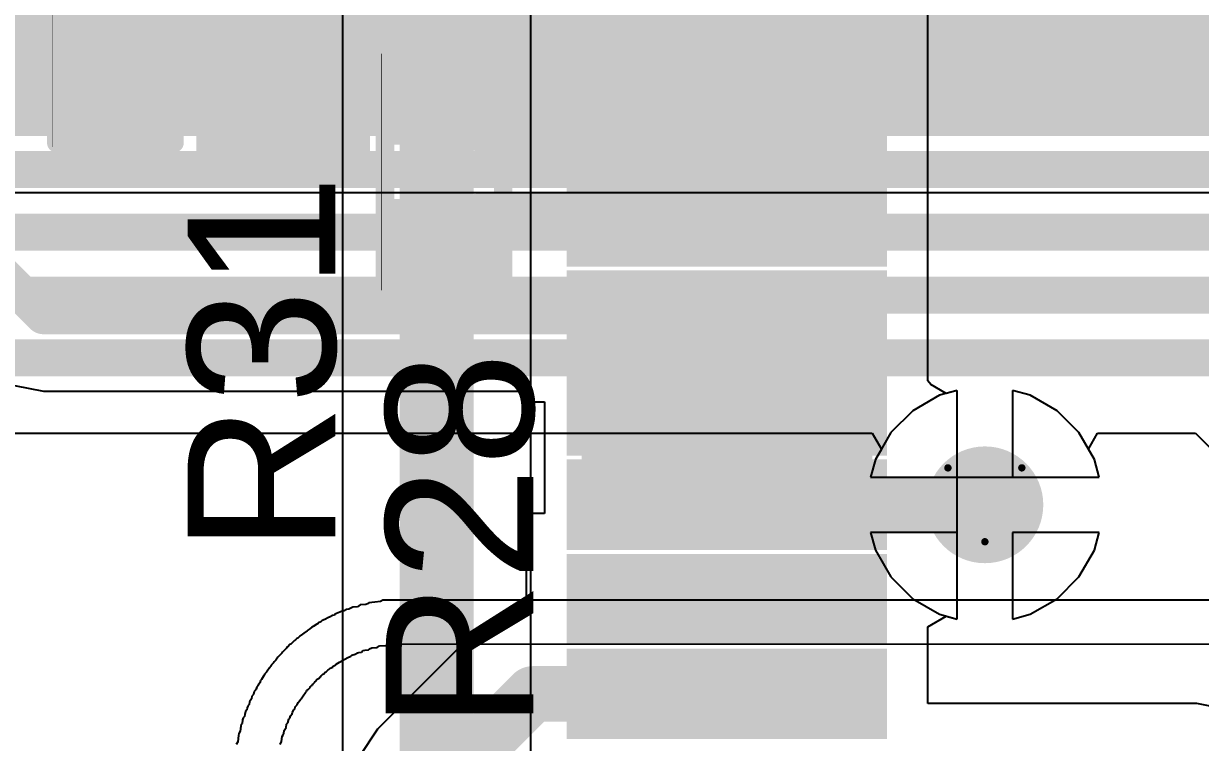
# Model space of a CAD drawing. Header units: inches. Extents: x -21 to 276, y -5 to 220.
# Drawn here: x 34.14 to 42.23, y 42.76 to 47.7 of the extents above; entities that cross this region are included whole.
import ezdxf

# ---------------------------------------------------------------- set-up
doc = ezdxf.new("R2010")
doc.units = ezdxf.units.IN
for name, color, linetype in [('Bottom Layer', 5, 'Continuous'), ('Bottom Overlay', 54, 'Continuous'), ('Bottom Solder', 6, 'Continuous'), ('Drill Drawing', 1, 'Continuous'), ('Ground', 16, 'Continuous'), ('Power + Signal', 76, 'Continuous'), ('Top Layer', 1, 'Continuous'), ('Top Overlay', 2, 'Continuous'), ('Top Paste', 8, 'Continuous'), ('Top Solder', 216, 'Continuous'), ('Via Holes', 16, 'Continuous')]:
    doc.layers.add(name, color=color, linetype=linetype)
doc.styles.add('Arial', font='', dxfattribs={"height": 0.2})
doc.styles.get('Arial').set_extended_font_data('Arial')

# ---------------------------------------------------------------- blocks, each defined once
blk = doc.blocks.new('SSOP_20_208____1')
at = {"layer": 'Top Layer'}
for points in [[(-4.491, 3.135), (-2.491, 3.135), (-2.491, 2.715), (-4.491, 2.715)], [(-4.491, 2.485), (-2.491, 2.485), (-2.491, 2.065), (-4.491, 2.065)], [(-4.491, 1.835), (-2.491, 1.835), (-2.491, 1.415), (-4.491, 1.415)], [(-4.491, 1.185), (-2.491, 1.185), (-2.491, 0.765), (-4.491, 0.765)], [(-4.491, 0.535), (-2.491, 0.535), (-2.491, 0.115), (-4.491, 0.115)], [(-4.491, -0.115), (-2.491, -0.115), (-2.491, -0.535), (-4.491, -0.535)], [(-4.491, -0.765), (-2.491, -0.765), (-2.491, -1.185), (-4.491, -1.185)], [(-4.491, -1.415), (-2.491, -1.415), (-2.491, -1.835), (-4.491, -1.835)]]:
    blk.add_hatch(color=1, dxfattribs=at).paths.add_polyline_path(points)
at = {"layer": 'Top Paste'}
for points in [[(-4.491, 3.135), (-2.491, 3.135), (-2.491, 2.715), (-4.491, 2.715)], [(-4.491, 2.485), (-2.491, 2.485), (-2.491, 2.065), (-4.491, 2.065)], [(-4.491, 1.835), (-2.491, 1.835), (-2.491, 1.415), (-4.491, 1.415)], [(-4.491, 1.185), (-2.491, 1.185), (-2.491, 0.765), (-4.491, 0.765)], [(-4.491, 0.535), (-2.491, 0.535), (-2.491, 0.115), (-4.491, 0.115)], [(-4.491, -0.115), (-2.491, -0.115), (-2.491, -0.535), (-4.491, -0.535)], [(-4.491, -0.765), (-2.491, -0.765), (-2.491, -1.185), (-4.491, -1.185)], [(-4.491, -1.415), (-2.491, -1.415), (-2.491, -1.835), (-4.491, -1.835)]]:
    blk.add_hatch(color=8, dxfattribs=at).paths.add_polyline_path(points)
at = {"layer": 'Top Solder'}
for points in [[(-4.5926, 3.2366), (-2.3894, 3.2366), (-2.3894, 2.6134), (-4.5926, 2.6134)], [(-4.5926, 2.5866), (-2.3894, 2.5866), (-2.3894, 1.9634), (-4.5926, 1.9634)], [(-4.5926, 1.9366), (-2.3894, 1.9366), (-2.3894, 1.3134), (-4.5926, 1.3134)], [(-4.5926, 1.2866), (-2.3894, 1.2866), (-2.3894, 0.6634), (-4.5926, 0.6634)], [(-4.5926, 0.6366), (-2.3894, 0.6366), (-2.3894, 0.0134), (-4.5926, 0.0134)], [(-4.5926, -0.0134), (-2.3894, -0.0134), (-2.3894, -0.6366), (-4.5926, -0.6366)], [(-4.5926, -0.6634), (-2.3894, -0.6634), (-2.3894, -1.2866), (-4.5926, -1.2866)], [(-4.5926, -1.3134), (-2.3894, -1.3134), (-2.3894, -1.9366), (-4.5926, -1.9366)]]:
    blk.add_hatch(color=216, dxfattribs=at).paths.add_polyline_path(points)
at = {"layer": 'Top Overlay'}
for points in [[(-4.7794, 2.8076, 0.127, 0.127, 0), (-4.7794, 3.0616, 0.127, 0.127, 0)], [(-4.7794, 3.0616, 0.127, 0.127, 0), (-4.6524, 2.9346, 0.127, 0.127, 0)], [(-4.7794, 2.8076, 0.127, 0.127, 0), (-4.6524, 2.9346, 0.127, 0.127, 0)]]:
    blk.add_lwpolyline(points, format="xyseb", dxfattribs=at)
for points in [[(-4.6842, 2.9346, 0.0635, 0.0635, 1), (-4.6207, 2.9346, 0.0635, 0.0635, 1)], [(-4.6842, 2.9346, 0.0635, 0.0635, 1), (-4.6207, 2.9346, 0.0635, 0.0635, 1)], [(-4.8112, 2.8076, 0.0635, 0.0635, 1), (-4.7477, 2.8076, 0.0635, 0.0635, 1)], [(-4.8112, 2.8076, 0.0635, 0.0635, 1), (-4.7477, 2.8076, 0.0635, 0.0635, 1)]]:
    blk.add_lwpolyline(points, format="xyseb", close=True, dxfattribs=at)
blk = doc.blocks.new('R___0402_102')
at = {"layer": 'Top Layer'}
for points in [[(-0.6985, -0.3175), (-0.6985, 0.3175), (-0.2413, 0.3175), (-0.2413, -0.3175)], [(0.2413, -0.3175), (0.2413, 0.3175), (0.6985, 0.3175), (0.6985, -0.3175)]]:
    blk.add_hatch(color=1, dxfattribs=at).paths.add_polyline_path(points)
at = {"layer": 'Top Paste'}
for points in [[(-0.6985, -0.3175), (-0.6985, 0.3175), (-0.2413, 0.3175), (-0.2413, -0.3175)], [(0.2413, -0.3175), (0.2413, 0.3175), (0.6985, 0.3175), (0.6985, -0.3175)]]:
    blk.add_hatch(color=8, dxfattribs=at).paths.add_polyline_path(points)
at = {"layer": 'Top Solder'}
for points in [[(-0.7535, -0.3725), (-0.7535, 0.3725), (-0.1863, 0.3725), (-0.1863, -0.3725)], [(0.1863, -0.3725), (0.1863, 0.3725), (0.7535, 0.3725), (0.7535, -0.3725)]]:
    blk.add_hatch(color=216, dxfattribs=at).paths.add_polyline_path(points)
at = {"layer": 'Top Overlay'}
for points in [[(-0.7874, -0.4064, 0.127, 0.127, 0), (-0.7874, 0.4064, 0.127, 0.127, 0)], [(0.7874, 0.4064, 0.127, 0.127, 0), (-0.7874, 0.4064, 0.127, 0.127, 0)], [(0.7874, -0.4064, 0.127, 0.127, 0), (0.7874, 0.4064, 0.127, 0.127, 0)], [(0.7874, -0.4064, 0.127, 0.127, 0), (-0.7874, -0.4064, 0.127, 0.127, 0)], [(0.8128, -0.4318, 0.00323, 0.00323, 0), (-0.8128, -0.4318, 0.00323, 0.00323, 0)]]:
    blk.add_lwpolyline(points, format="xyseb", dxfattribs=at)
for points in [[(-0.8191, 0.4064, 0.0635, 0.0635, 1), (-0.7556, 0.4064, 0.0635, 0.0635, 1)], [(-0.8191, 0.4064, 0.0635, 0.0635, 1), (-0.7556, 0.4064, 0.0635, 0.0635, 1)], [(0.7556, 0.4064, 0.0635, 0.0635, 1), (0.8191, 0.4064, 0.0635, 0.0635, 1)], [(0.7556, 0.4064, 0.0635, 0.0635, 1), (0.8191, 0.4064, 0.0635, 0.0635, 1)], [(-0.8191, -0.4064, 0.0635, 0.0635, 1), (-0.7556, -0.4064, 0.0635, 0.0635, 1)], [(-0.8191, -0.4064, 0.0635, 0.0635, 1), (-0.7556, -0.4064, 0.0635, 0.0635, 1)], [(0.7556, -0.4064, 0.0635, 0.0635, 1), (0.8191, -0.4064, 0.0635, 0.0635, 1)], [(0.7556, -0.4064, 0.0635, 0.0635, 1), (0.8191, -0.4064, 0.0635, 0.0635, 1)], [(-0.8136, -0.4318, 0.00161, 0.00161, 1), (-0.812, -0.4318, 0.00161, 0.00161, 1)], [(0.812, -0.4318, 0.00161, 0.00161, 1), (0.8136, -0.4318, 0.00161, 0.00161, 1)]]:
    blk.add_lwpolyline(points, format="xyseb", close=True, dxfattribs=at)
blk = doc.blocks.new('R___0603_104')
at = {"layer": 'Top Layer'}
for points in [[(-0.381, 0.4445), (-0.381, -0.4445), (-1.143, -0.4445), (-1.143, 0.4445)], [(1.143, 0.4445), (1.143, -0.4445), (0.381, -0.4445), (0.381, 0.4445)]]:
    blk.add_hatch(color=1, dxfattribs=at).paths.add_polyline_path(points)
at = {"layer": 'Top Paste'}
for points in [[(-0.381, 0.4445), (-0.381, -0.4445), (-1.143, -0.4445), (-1.143, 0.4445)], [(1.143, 0.4445), (1.143, -0.4445), (0.381, -0.4445), (0.381, 0.4445)]]:
    blk.add_hatch(color=8, dxfattribs=at).paths.add_polyline_path(points)
at = {"layer": 'Top Solder'}
for points in [[(-0.2794, 0.5461), (-0.2794, -0.5461), (-1.2446, -0.5461), (-1.2446, 0.5461)], [(1.2446, 0.5461), (1.2446, -0.5461), (0.2794, -0.5461), (0.2794, 0.5461)]]:
    blk.add_hatch(color=216, dxfattribs=at).paths.add_polyline_path(points)
at = {"layer": 'Top Overlay'}
for points in [[(-1.2192, 0.5334, 0.127, 0.127, 0), (1.2192, 0.5334, 0.127, 0.127, 0)], [(-1.2192, 0.5334, 0.127, 0.127, 0), (-1.2192, -0.5334, 0.127, 0.127, 0)], [(1.2192, 0.5334, 0.127, 0.127, 0), (1.2192, -0.5334, 0.127, 0.127, 0)], [(-1.2192, -0.5334, 0.127, 0.127, 0), (1.2192, -0.5334, 0.127, 0.127, 0)]]:
    blk.add_lwpolyline(points, format="xyseb", dxfattribs=at)
for points in [[(-1.25095, 0.5334, 0.0635, 0.0635, 1), (-1.18745, 0.5334, 0.0635, 0.0635, 1)], [(-1.25095, 0.5334, 0.0635, 0.0635, 1), (-1.18745, 0.5334, 0.0635, 0.0635, 1)], [(1.18745, 0.5334, 0.0635, 0.0635, 1), (1.25095, 0.5334, 0.0635, 0.0635, 1)], [(1.18745, 0.5334, 0.0635, 0.0635, 1), (1.25095, 0.5334, 0.0635, 0.0635, 1)], [(-1.25095, -0.5334, 0.0635, 0.0635, 1), (-1.18745, -0.5334, 0.0635, 0.0635, 1)], [(-1.25095, -0.5334, 0.0635, 0.0635, 1), (-1.18745, -0.5334, 0.0635, 0.0635, 1)], [(1.18745, -0.5334, 0.0635, 0.0635, 1), (1.25095, -0.5334, 0.0635, 0.0635, 1)], [(1.18745, -0.5334, 0.0635, 0.0635, 1), (1.25095, -0.5334, 0.0635, 0.0635, 1)]]:
    blk.add_lwpolyline(points, format="xyseb", close=True, dxfattribs=at)
blk = doc.blocks.new('R___0402_107')
at = {"layer": 'Top Layer'}
for points in [[(-0.6985, -0.3175), (-0.6985, 0.3175), (-0.2413, 0.3175), (-0.2413, -0.3175)], [(0.2413, -0.3175), (0.2413, 0.3175), (0.6985, 0.3175), (0.6985, -0.3175)]]:
    blk.add_hatch(color=1, dxfattribs=at).paths.add_polyline_path(points)
at = {"layer": 'Top Paste'}
for points in [[(-0.6985, -0.3175), (-0.6985, 0.3175), (-0.2413, 0.3175), (-0.2413, -0.3175)], [(0.2413, -0.3175), (0.2413, 0.3175), (0.6985, 0.3175), (0.6985, -0.3175)]]:
    blk.add_hatch(color=8, dxfattribs=at).paths.add_polyline_path(points)
at = {"layer": 'Top Solder'}
for points in [[(-0.7535, -0.3725), (-0.7535, 0.3725), (-0.1863, 0.3725), (-0.1863, -0.3725)], [(0.1863, -0.3725), (0.1863, 0.3725), (0.7535, 0.3725), (0.7535, -0.3725)]]:
    blk.add_hatch(color=216, dxfattribs=at).paths.add_polyline_path(points)
at = {"layer": 'Top Overlay'}
for points in [[(-0.7874, -0.4064, 0.127, 0.127, 0), (-0.7874, 0.4064, 0.127, 0.127, 0)], [(0.7874, 0.4064, 0.127, 0.127, 0), (-0.7874, 0.4064, 0.127, 0.127, 0)], [(0.7874, -0.4064, 0.127, 0.127, 0), (0.7874, 0.4064, 0.127, 0.127, 0)], [(0.7874, -0.4064, 0.127, 0.127, 0), (-0.7874, -0.4064, 0.127, 0.127, 0)], [(0.8128, -0.4318, 0.00323, 0.00323, 0), (-0.8128, -0.4318, 0.00323, 0.00323, 0)]]:
    blk.add_lwpolyline(points, format="xyseb", dxfattribs=at)
for points in [[(-0.8191, 0.4064, 0.0635, 0.0635, 1), (-0.7556, 0.4064, 0.0635, 0.0635, 1)], [(-0.8191, 0.4064, 0.0635, 0.0635, 1), (-0.7556, 0.4064, 0.0635, 0.0635, 1)], [(0.7556, 0.4064, 0.0635, 0.0635, 1), (0.8191, 0.4064, 0.0635, 0.0635, 1)], [(0.7556, 0.4064, 0.0635, 0.0635, 1), (0.8191, 0.4064, 0.0635, 0.0635, 1)], [(-0.8191, -0.4064, 0.0635, 0.0635, 1), (-0.7556, -0.4064, 0.0635, 0.0635, 1)], [(-0.8191, -0.4064, 0.0635, 0.0635, 1), (-0.7556, -0.4064, 0.0635, 0.0635, 1)], [(0.7556, -0.4064, 0.0635, 0.0635, 1), (0.8191, -0.4064, 0.0635, 0.0635, 1)], [(0.7556, -0.4064, 0.0635, 0.0635, 1), (0.8191, -0.4064, 0.0635, 0.0635, 1)], [(-0.8136, -0.4318, 0.00161, 0.00161, 1), (-0.812, -0.4318, 0.00161, 0.00161, 1)], [(0.812, -0.4318, 0.00161, 0.00161, 1), (0.8136, -0.4318, 0.00161, 0.00161, 1)]]:
    blk.add_lwpolyline(points, format="xyseb", close=True, dxfattribs=at)

msp = doc.modelspace()

# ---------------------------------------------------------------- hatches: boundary and pattern name
at = {"layer": 'Bottom Layer'}
msp.add_hatch(color=5, dxfattribs=at).paths.add_polyline_path([(27.6591, 46.9294), (58.6921, 46.9294), (58.6921, 48.2092), (27.6591, 48.2092)])
h = msp.add_hatch(color=5, dxfattribs=at)
edge = h.paths.add_edge_path()
edge.add_arc((40.7518, 44.3932), 0.3, 0, 360)
at = {"layer": 'Bottom Solder'}
h = msp.add_hatch(color=6, dxfattribs=at)
edge = h.paths.add_edge_path()
edge.add_arc((40.7518, 44.3932), 0.4016, 0, 360)
at = {"layer": 'Ground'}
h = msp.add_hatch(color=16, dxfattribs=at)
edge = h.paths.add_edge_path()
edge.add_arc((40.7518, 44.3932), 0.3, 0, 360)
at = {"layer": 'Power + Signal'}
h = msp.add_hatch(color=76, dxfattribs=at)
edge = h.paths.add_edge_path()
edge.add_arc((40.7518, 44.3932), 0.3, 0, 360)
at = {"layer": 'Top Layer'}
for points in [[(37.9798, 47.49), (39.9365, 47.49), (39.9365, 49.1719), (37.9798, 49.1719)], [(37.978, 44.2429), (39.978, 44.2429), (39.978, 45.1971), (37.978, 45.1971)]]:
    msp.add_hatch(color=1, dxfattribs=at).paths.add_polyline_path(points)
h = msp.add_hatch(color=1, dxfattribs=at)
edge = h.paths.add_edge_path()
edge.add_arc((40.7518, 44.3932), 0.3, 0, 360)
at = {"layer": 'Top Solder'}
h = msp.add_hatch(color=216, dxfattribs=at)
edge = h.paths.add_edge_path()
edge.add_arc((40.7518, 44.3932), 0.4016, 0, 360)
at = {"layer": 'Via Holes'}
h = msp.add_hatch(color=7, dxfattribs=at)
edge = h.paths.add_edge_path()
edge.add_arc((40.7518, 44.3932), 0.15, 0, 360)

# ---------------------------------------------------------------- linework, layer by layer
at = {"layer": 'Bottom Layer'}
for p, q in [((28.7958, 46.5409), (57.7013, 46.5409)), ((40.5613, 45.1787), (40.4399, 45.1461)), ((40.5613, 44.5837), (40.5613, 45.1787)), ((41.0637, 45.1461), (40.9423, 45.1787)), ((40.9423, 45.1787), (40.9423, 44.5837)), ((40.4399, 45.1461), (40.2557, 45.0398)), ((41.2479, 45.0398), (41.0637, 45.1461)), ((40.2557, 45.0398), (40.1052, 44.8893)), ((41.3983, 44.8893), (41.2479, 45.0398)), ((40.1052, 44.8893), (39.9988, 44.7051)), ((41.5047, 44.7051), (41.3983, 44.8893)), ((39.9988, 44.7051), (39.9663, 44.5837)), ((41.5372, 44.5837), (41.5047, 44.7051)), ((39.9663, 44.5837), (40.5613, 44.5837)), ((40.9423, 44.5837), (41.5372, 44.5837)), ((40.5613, 44.2027), (39.9663, 44.2027)), ((39.9663, 44.2027), (39.9988, 44.0813)), ((40.5613, 43.6078), (40.5613, 44.2027)), ((41.5372, 44.2027), (40.9423, 44.2027)), ((40.9423, 44.2027), (40.9423, 43.6078)), ((41.5047, 44.0813), (41.5372, 44.2027)), ((39.9988, 44.0813), (40.1052, 43.8971)), ((41.3983, 43.8971), (41.5047, 44.0813)), ((40.1052, 43.8971), (40.2557, 43.7467)), ((41.2479, 43.7467), (41.3983, 43.8971)), ((40.2557, 43.7467), (40.4399, 43.6403)), ((41.0637, 43.6403), (41.2479, 43.7467)), ((40.4399, 43.6403), (40.5613, 43.6078)), ((40.9423, 43.6078), (41.0637, 43.6403))]:
    msp.add_line(p, q, dxfattribs=at)
at = {"layer": 'Bottom Overlay'}
for p, q in [((36.4562, 43.7051), (36.4372, 43.6924)), ((36.4944, 43.7083), (36.4562, 43.7051)), ((36.5071, 43.7115), (36.4944, 43.7083)), ((36.515, 43.7194), (36.5071, 43.7115)), ((36.5563, 43.7226), (36.515, 43.7194)), ((36.5961, 43.7274), (36.5563, 43.7226)), ((36.612, 43.7369), (36.5961, 43.7274)), ((50.5387, 43.7401), (36.612, 43.7369)), ((36.2497, 43.6225), (36.2338, 43.6161)), ((36.2655, 43.632), (36.2497, 43.6225)), ((36.2783, 43.6352), (36.2655, 43.632)), ((36.2846, 43.6415), (36.2783, 43.6352)), ((36.2941, 43.6447), (36.2846, 43.6415)), ((36.3164, 43.6543), (36.2941, 43.6447)), ((36.3323, 43.6606), (36.3164, 43.6543)), ((36.345, 43.6638), (36.3323, 43.6606)), ((36.3609, 43.6733), (36.345, 43.6638)), ((36.3768, 43.6765), (36.3609, 43.6733)), ((36.4054, 43.6892), (36.3768, 43.6765)), ((36.4372, 43.6924), (36.4054, 43.6892)), ((36.1225, 43.5526), (36.1098, 43.5398)), ((36.1321, 43.5557), (36.1225, 43.5526)), ((36.1575, 43.5716), (36.1321, 43.5557)), ((36.1638, 43.5748), (36.1575, 43.5716)), ((36.1702, 43.5812), (36.1638, 43.5748)), ((36.1861, 43.5875), (36.1702, 43.5812)), ((36.1956, 43.5971), (36.1861, 43.5875)), ((36.202, 43.6002), (36.1956, 43.5971)), ((36.2179, 43.6066), (36.202, 43.6002)), ((36.2338, 43.6161), (36.2179, 43.6066)), ((36.0113, 43.4636), (36.0049, 43.4604)), ((36.0208, 43.4731), (36.0113, 43.4636)), ((36.0272, 43.4763), (36.0208, 43.4731)), ((36.0399, 43.489), (36.0272, 43.4763)), ((36.0462, 43.4922), (36.0399, 43.489)), ((36.051, 43.4969), (36.0462, 43.4922)), ((36.0685, 43.5112), (36.051, 43.4969)), ((36.0907, 43.5271), (36.0685, 43.5112)), ((36.0971, 43.5303), (36.0907, 43.5271)), ((36.1035, 43.5367), (36.0971, 43.5303)), ((36.1098, 43.5398), (36.1035, 43.5367)), ((35.9493, 43.4079), (35.9207, 43.3793)), ((35.9525, 43.4143), (35.9493, 43.4079)), ((35.9573, 43.4159), (35.9525, 43.4143)), ((35.9732, 43.4318), (35.9573, 43.4159)), ((35.9795, 43.435), (35.9732, 43.4318)), ((36.0049, 43.4604), (35.9795, 43.435)), ((36.4467, 43.3778), (36.4658, 43.3809)), ((36.4658, 43.3809), (36.4753, 43.3905)), ((36.4753, 43.3905), (36.488, 43.3936)), ((36.488, 43.3936), (36.5134, 43.3968)), ((36.5134, 43.3968), (36.5198, 43.4032)), ((36.5198, 43.4032), (36.5357, 43.4095)), ((36.5357, 43.4095), (36.5738, 43.4127)), ((36.5738, 43.4127), (36.5897, 43.4223)), ((36.5897, 43.4223), (36.6406, 43.4254)), ((36.6406, 43.4254), (36.6723, 43.4286)), ((36.6723, 43.4286), (36.6882, 43.435)), ((36.6882, 43.435), (50.2653, 43.4381)), ((35.8603, 43.3062), (35.8444, 43.2904)), ((35.8635, 43.3126), (35.8603, 43.3062)), ((35.8762, 43.3253), (35.8635, 43.3126)), ((35.8794, 43.3317), (35.8762, 43.3253)), ((35.8857, 43.338), (35.8794, 43.3317)), ((35.8889, 43.3444), (35.8857, 43.338)), ((35.9175, 43.373), (35.8889, 43.3444)), ((35.9207, 43.3793), (35.9175, 43.373)), ((36.291, 43.2983), (36.3132, 43.311)), ((36.3132, 43.311), (36.3704, 43.3428)), ((36.3704, 43.3428), (36.3863, 43.3492)), ((36.3863, 43.3492), (36.3927, 43.3523)), ((36.3927, 43.3523), (36.399, 43.3587)), ((36.399, 43.3587), (36.4213, 43.365)), ((36.4213, 43.365), (36.4372, 43.3746)), ((36.4372, 43.3746), (36.4467, 43.3778)), ((35.7999, 43.23), (35.7904, 43.2141)), ((35.8127, 43.2427), (35.7999, 43.23)), ((35.8158, 43.249), (35.8127, 43.2427)), ((35.8317, 43.2713), (35.8158, 43.249)), ((35.8349, 43.2776), (35.8317, 43.2713)), ((35.8413, 43.284), (35.8349, 43.2776)), ((35.8444, 43.2904), (35.8413, 43.284)), ((36.1877, 43.2141), (36.1909, 43.2204)), ((36.1909, 43.2204), (36.1988, 43.2284)), ((36.1988, 43.2284), (36.2052, 43.2316)), ((36.2052, 43.2316), (36.2147, 43.2411)), ((36.2147, 43.2411), (36.221, 43.2443)), ((36.221, 43.2443), (36.2338, 43.257)), ((36.2338, 43.257), (36.2401, 43.2602)), ((36.2401, 43.2602), (36.2497, 43.2697)), ((36.2497, 43.2697), (36.2671, 43.2776)), ((36.2671, 43.2776), (36.2703, 43.284)), ((36.2703, 43.284), (36.2894, 43.2935)), ((36.2894, 43.2935), (36.291, 43.2983)), ((35.7459, 43.141), (35.7396, 43.1251)), ((35.7523, 43.1473), (35.7459, 43.141)), ((35.7586, 43.1632), (35.7523, 43.1473)), ((35.765, 43.1696), (35.7586, 43.1632)), ((35.7713, 43.1855), (35.765, 43.1696)), ((35.7777, 43.1918), (35.7713, 43.1855)), ((35.7904, 43.2141), (35.7777, 43.1918)), ((36.1019, 43.1283), (36.1114, 43.1378)), ((36.1114, 43.1378), (36.1146, 43.1442)), ((36.1146, 43.1442), (36.1225, 43.1521)), ((36.1225, 43.1521), (36.1273, 43.1537)), ((36.1273, 43.1537), (36.1305, 43.1601)), ((36.1305, 43.1601), (36.1432, 43.1728)), ((36.1432, 43.1728), (36.1464, 43.1791)), ((36.1464, 43.1791), (36.1607, 43.1934)), ((36.1607, 43.1934), (36.175, 43.2014)), ((36.175, 43.2014), (36.1781, 43.2077)), ((36.1781, 43.2077), (36.1829, 43.2125)), ((36.1829, 43.2125), (36.1877, 43.2141)), ((35.7078, 43.0584), (35.6951, 43.0393)), ((35.711, 43.0774), (35.7078, 43.0584)), ((35.7221, 43.0885), (35.711, 43.0774)), ((35.7268, 43.1092), (35.7221, 43.0885)), ((35.7364, 43.1187), (35.7268, 43.1092)), ((35.7396, 43.1251), (35.7364, 43.1187)), ((36.0447, 43.0552), (36.051, 43.0584)), ((36.051, 43.0584), (36.0637, 43.0806)), ((36.0637, 43.0806), (36.0796, 43.1028)), ((36.0796, 43.1028), (36.086, 43.1092)), ((36.086, 43.1092), (36.0892, 43.1156)), ((36.0892, 43.1156), (36.0987, 43.1219)), ((36.0987, 43.1219), (36.1019, 43.1283)), ((35.676, 42.9821), (35.6665, 42.9725)), ((35.6792, 42.998), (35.676, 42.9821)), ((35.6823, 43.0075), (35.6792, 42.998)), ((35.6855, 43.0139), (35.6823, 43.0075)), ((35.6919, 43.0202), (35.6855, 43.0139)), ((35.6951, 43.0393), (35.6919, 43.0202)), ((35.9906, 42.9662), (36.0002, 42.9821)), ((36.0002, 42.9821), (36.0065, 42.9884)), ((36.0065, 42.9884), (36.0097, 43.0043)), ((36.0097, 43.0043), (36.0224, 43.017)), ((36.0224, 43.017), (36.0288, 43.0329)), ((36.0288, 43.0329), (36.0351, 43.0393)), ((36.0351, 43.0393), (36.0447, 43.0552)), ((35.6474, 42.9153), (35.6442, 42.8899)), ((35.6506, 42.928), (35.6474, 42.9153)), ((35.6601, 42.9376), (35.6506, 42.928)), ((35.6633, 42.9503), (35.6601, 42.9376)), ((35.6665, 42.9725), (35.6633, 42.9503)), ((35.9588, 42.8931), (35.9652, 42.9185)), ((35.9652, 42.9185), (35.9716, 42.9249)), ((35.9716, 42.9249), (35.9779, 42.9408)), ((35.9779, 42.9408), (35.9875, 42.9567)), ((35.9875, 42.9567), (35.9906, 42.9662)), ((35.622, 42.82), (35.6188, 42.8073)), ((35.6299, 42.8375), (35.622, 42.82)), ((35.6347, 42.8708), (35.6299, 42.8375)), ((35.6379, 42.8836), (35.6347, 42.8708)), ((35.6442, 42.8899), (35.6379, 42.8836)), ((35.9271, 42.8105), (35.9302, 42.82)), ((35.9302, 42.82), (35.9334, 42.8422)), ((35.9334, 42.8422), (35.9461, 42.8613)), ((35.9461, 42.8613), (35.9493, 42.8836)), ((35.9493, 42.8836), (35.9588, 42.8931)), ((35.6156, 42.7628), (35.6029, 42.7437)), ((35.6188, 42.8073), (35.6156, 42.7628)), ((35.9048, 42.7437), (35.9144, 42.766)), ((35.9144, 42.766), (35.9191, 42.7993)), ((35.9191, 42.7993), (35.9271, 42.8105))]:
    msp.add_line(p, q, dxfattribs=at)
at = {"layer": 'Drill Drawing'}
for points in [[(40.4978, 44.6472, 0.0508, 0.0508, 0), (41.0058, 44.6472, 0.0508, 0.0508, 0)], [(40.4978, 44.6472, 0.0508, 0.0508, 0), (40.7518, 44.1392, 0.0508, 0.0508, 0)], [(40.7518, 44.1392, 0.0508, 0.0508, 0), (41.0058, 44.6472, 0.0508, 0.0508, 0)]]:
    msp.add_lwpolyline(points, format="xyseb", dxfattribs=at)
for points in [[(40.4851, 44.6472, 0.0254, 0.0254, 1), (40.5105, 44.6472, 0.0254, 0.0254, 1)], [(40.4851, 44.6472, 0.0254, 0.0254, 1), (40.5105, 44.6472, 0.0254, 0.0254, 1)], [(40.9931, 44.6472, 0.0254, 0.0254, 1), (41.0185, 44.6472, 0.0254, 0.0254, 1)], [(40.9931, 44.6472, 0.0254, 0.0254, 1), (41.0185, 44.6472, 0.0254, 0.0254, 1)], [(40.7391, 44.1392, 0.0254, 0.0254, 1), (40.7645, 44.1392, 0.0254, 0.0254, 1)], [(40.7391, 44.1392, 0.0254, 0.0254, 1), (40.7645, 44.1392, 0.0254, 0.0254, 1)]]:
    msp.add_lwpolyline(points, format="xyseb", close=True, dxfattribs=at)
at = {"layer": 'Ground'}
for p, q in [((36.335, 53.0997), (36.335, 22.648)), ((37.6298, 22.3799), (37.6298, 53.0997)), ((40.5613, 45.1787), (40.4399, 45.1461)), ((40.5613, 44.5837), (40.5613, 45.1787)), ((41.0637, 45.1461), (40.9423, 45.1787)), ((40.9423, 45.1787), (40.9423, 44.5837)), ((40.4399, 45.1461), (40.2557, 45.0398)), ((41.2479, 45.0398), (41.0637, 45.1461)), ((40.2557, 45.0398), (40.1052, 44.8893)), ((41.3983, 44.8893), (41.2479, 45.0398)), ((40.1052, 44.8893), (39.9988, 44.7051)), ((41.5047, 44.7051), (41.3983, 44.8893)), ((39.9988, 44.7051), (39.9663, 44.5837)), ((41.5372, 44.5837), (41.5047, 44.7051)), ((39.9663, 44.5837), (40.5613, 44.5837)), ((40.9423, 44.5837), (41.5372, 44.5837)), ((40.5613, 44.2027), (39.9663, 44.2027)), ((39.9663, 44.2027), (39.9988, 44.0813)), ((40.5613, 43.6078), (40.5613, 44.2027)), ((41.5372, 44.2027), (40.9423, 44.2027)), ((40.9423, 44.2027), (40.9423, 43.6078)), ((41.5047, 44.0813), (41.5372, 44.2027)), ((39.9988, 44.0813), (40.1052, 43.8971)), ((41.3983, 43.8971), (41.5047, 44.0813)), ((40.1052, 43.8971), (40.2557, 43.7467)), ((41.2479, 43.7467), (41.3983, 43.8971)), ((40.2557, 43.7467), (40.4399, 43.6403)), ((41.0637, 43.6403), (41.2479, 43.7467)), ((40.4399, 43.6403), (40.5613, 43.6078)), ((40.9423, 43.6078), (41.0637, 43.6403))]:
    msp.add_line(p, q, dxfattribs=at)
msp.add_lwpolyline([(36.9824, 22.3799, 0.508, 0.508, 0), (36.9824, 53.3146, 0.508, 0.508, 0)], format="xyseb", dxfattribs=at)
at = {"layer": 'Power + Signal'}
for p, q in [((33.4941, 44.8861), (39.9763, 44.8861)), ((39.9763, 44.8861), (40.0398, 44.7761)), ((41.4637, 44.7761), (41.5272, 44.8861)), ((41.5272, 44.8861), (42.199, 44.8861)), ((42.199, 44.8861), (45.2268, 41.8583)), ((40.0398, 44.7761), (39.9988, 44.7051)), ((41.5047, 44.7051), (41.4637, 44.7761)), ((39.9988, 44.7051), (39.9663, 44.5837)), ((41.5372, 44.5837), (41.5047, 44.7051)), ((39.9663, 44.5837), (41.5372, 44.5837)), ((40.5613, 44.2027), (39.9663, 44.2027)), ((39.9663, 44.2027), (39.9988, 44.0813)), ((40.5613, 43.6078), (40.5613, 44.2027)), ((41.5372, 44.2027), (40.9423, 44.2027)), ((40.9423, 44.2027), (40.9423, 43.6078)), ((41.5047, 44.0813), (41.5372, 44.2027)), ((39.9988, 44.0813), (40.1052, 43.8971)), ((41.3983, 43.8971), (41.5047, 44.0813)), ((40.1052, 43.8971), (40.2557, 43.7467)), ((41.2479, 43.7467), (41.3983, 43.8971)), ((40.2557, 43.7467), (40.4399, 43.6403)), ((41.0637, 43.6403), (41.2479, 43.7467)), ((40.4399, 43.6403), (40.5613, 43.6078)), ((40.9423, 43.6078), (41.0637, 43.6403))]:
    msp.add_line(p, q, dxfattribs=at)
for points in [[(23.6353, 47.563, 0.254, 0.254, 0), (57.7766, 47.563, 0.254, 0.254, 0)], [(23.4565, 47.1312, 0.254, 0.254, 0), (57.593, 47.1312, 0.254, 0.254, 0)], [(23.2776, 46.6994, 0.254, 0.254, 0), (57.3644, 46.6994, 0.254, 0.254, 0)], [(23.0987, 46.2676, 0.254, 0.254, 0), (57.1473, 46.2676, 0.254, 0.254, 0)], [(22.8966, 45.8358, 0.254, 0.254, 0), (42.772, 45.8358, 0.254, 0.254, 0)], [(9.1698, 45.404, 0.254, 0.254, 0), (42.4136, 45.404, 0.254, 0.254, 0)]]:
    msp.add_lwpolyline(points, format="xyseb", dxfattribs=at)
at = {"layer": 'Top Layer'}
for p, q in [((40.359, 47.0522), (40.359, 48.2342)), ((40.359, 46.4022), (40.359, 47.0522)), ((40.359, 45.2461), (40.359, 46.4022)), ((40.3805, 45.2195), (40.359, 45.2461)), ((34.0793, 45.2147), (34.2775, 45.1753)), ((34.2775, 45.1753), (37.597, 45.1753)), ((37.597, 45.1753), (37.597, 45.1022)), ((40.486, 45.1585), (40.3805, 45.2195)), ((40.5613, 45.1787), (40.486, 45.1585)), ((40.5613, 44.3932), (40.5613, 45.1787)), ((41.0637, 45.1461), (40.9423, 45.1787)), ((40.9423, 45.1787), (40.9423, 44.5837)), ((37.597, 45.1022), (37.724, 45.1022)), ((37.724, 45.1022), (37.724, 44.3342)), ((41.2479, 45.0398), (41.0637, 45.1461)), ((41.3983, 44.8893), (41.2479, 45.0398)), ((41.5047, 44.7051), (41.3983, 44.8893)), ((41.5372, 44.5837), (41.5047, 44.7051)), ((40.9423, 44.5837), (41.5372, 44.5837)), ((40.5613, 43.6078), (40.5613, 44.3932)), ((37.724, 44.3342), (37.597, 44.3342)), ((37.597, 44.3342), (37.597, 43.6668)), ((41.5372, 44.2027), (40.9423, 44.2027)), ((40.9423, 44.2027), (40.9423, 43.6078)), ((41.5047, 44.0813), (41.5372, 44.2027)), ((41.3983, 43.8971), (41.5047, 44.0813)), ((41.2479, 43.7467), (41.3983, 43.8971)), ((41.0637, 43.6403), (41.2479, 43.7467)), ((37.4197, 43.6316), (37.2307, 43.5052)), ((37.597, 43.6668), (37.4197, 43.6316)), ((40.359, 43.5545), (40.486, 43.6279)), ((40.486, 43.6279), (40.5613, 43.6078)), ((40.9423, 43.6078), (41.0637, 43.6403)), ((40.359, 43.0259), (40.359, 43.5545)), ((37.2307, 43.5052), (36.575, 42.8496)), ((42.2095, 43.0259), (40.359, 43.0259)), ((42.4325, 42.9816), (42.2095, 43.0259)), ((36.575, 42.8496), (36.4487, 42.6605))]:
    msp.add_line(p, q, dxfattribs=at)
for points in [[(35.0012, 47.1987, 0.381, 0.381, 0), (36.18, 47.1987, 0.381, 0.381, 0)], [(36.18, 47.2074, 0.381, 0.381, 0), (36.256, 47.1314, 0.381, 0.381, 0)], [(36.256, 47.1314, 0.381, 0.381, 0), (37.0332, 47.1314, 0.381, 0.381, 0)], [(37.2954, 47.0105, 0.381, 0.381, 0), (38.9607, 47.0105, 0.381, 0.381, 0)], [(38.9607, 47.0105, 0.381, 0.381, 0), (38.978, 46.9932, 0.381, 0.381, 0)], [(38.978, 46.9932, 0.254, 0.254, 0), (39.619, 46.9932, 0.254, 0.254, 0)], [(37.1602, 46.2255, 0.381, 0.381, 0), (37.2779, 46.3432, 0.381, 0.381, 0)], [(37.2779, 46.3432, 0.381, 0.381, 0), (38.978, 46.3432, 0.381, 0.381, 0)], [(38.8301, 46.3432, 0.254, 0.254, 0), (39.619, 46.3432, 0.254, 0.254, 0)], [(38.8301, 46.3214, 0.254, 0.254, 0), (39.619, 46.3214, 0.254, 0.254, 0)], [(33.8282, 46.1425, 0.254, 0.254, 0), (34.2775, 45.6932, 0.254, 0.254, 0)], [(34.2775, 45.6932, 0.254, 0.254, 0), (38.978, 45.6932, 0.254, 0.254, 0)], [(38.978, 44.3932, 0.381, 0.381, 0), (40.7518, 44.3932, 0.381, 0.381, 0)], [(36.987, 42.4375, 0.381, 0.381, 0), (37.6427, 43.0932, 0.381, 0.381, 0)], [(37.6427, 43.0932, 0.381, 0.381, 0), (38.978, 43.0932, 0.381, 0.381, 0)]]:
    msp.add_lwpolyline(points, format="xyseb", dxfattribs=at)
for points in [[(34.9059, 47.1987, 0.1905, 0.1905, 1), (35.0964, 47.1987, 0.1905, 0.1905, 1)], [(36.0848, 47.2074, 0.1905, 0.1905, 1), (36.2753, 47.2074, 0.1905, 0.1905, 1)], [(36.0848, 47.1987, 0.1905, 0.1905, 1), (36.2753, 47.1987, 0.1905, 0.1905, 1)], [(36.1607, 47.1314, 0.1905, 0.1905, 1), (36.3512, 47.1314, 0.1905, 0.1905, 1)], [(36.1607, 47.1314, 0.1905, 0.1905, 1), (36.3512, 47.1314, 0.1905, 0.1905, 1)], [(36.9379, 47.1314, 0.1905, 0.1905, 1), (37.1284, 47.1314, 0.1905, 0.1905, 1)], [(37.2001, 47.0105, 0.1905, 0.1905, 1), (37.3906, 47.0105, 0.1905, 0.1905, 1)], [(38.8655, 47.0105, 0.1905, 0.1905, 1), (39.056, 47.0105, 0.1905, 0.1905, 1)], [(38.8655, 47.0105, 0.1905, 0.1905, 1), (39.056, 47.0105, 0.1905, 0.1905, 1)], [(38.8827, 46.9932, 0.1905, 0.1905, 1), (39.0732, 46.9932, 0.1905, 0.1905, 1)], [(38.9145, 46.9932, 0.127, 0.127, 1), (39.0415, 46.9932, 0.127, 0.127, 1)], [(39.5555, 46.9932, 0.127, 0.127, 1), (39.6825, 46.9932, 0.127, 0.127, 1)], [(37.1827, 46.3432, 0.1905, 0.1905, 1), (37.3732, 46.3432, 0.1905, 0.1905, 1)], [(37.1827, 46.3432, 0.1905, 0.1905, 1), (37.3732, 46.3432, 0.1905, 0.1905, 1)], [(38.7666, 46.3432, 0.127, 0.127, 1), (38.8936, 46.3432, 0.127, 0.127, 1)], [(38.8827, 46.3432, 0.1905, 0.1905, 1), (39.0732, 46.3432, 0.1905, 0.1905, 1)], [(39.5555, 46.3432, 0.127, 0.127, 1), (39.6825, 46.3432, 0.127, 0.127, 1)], [(37.0649, 46.2255, 0.1905, 0.1905, 1), (37.2554, 46.2255, 0.1905, 0.1905, 1)], [(38.7666, 46.3214, 0.127, 0.127, 1), (38.8936, 46.3214, 0.127, 0.127, 1)], [(39.5555, 46.3214, 0.127, 0.127, 1), (39.6825, 46.3214, 0.127, 0.127, 1)], [(34.214, 45.6932, 0.127, 0.127, 1), (34.341, 45.6932, 0.127, 0.127, 1)], [(34.214, 45.6932, 0.127, 0.127, 1), (34.341, 45.6932, 0.127, 0.127, 1)], [(38.9145, 45.6932, 0.127, 0.127, 1), (39.0415, 45.6932, 0.127, 0.127, 1)], [(38.8827, 44.3932, 0.1905, 0.1905, 1), (39.0732, 44.3932, 0.1905, 0.1905, 1)], [(40.6565, 44.3932, 0.1905, 0.1905, 1), (40.847, 44.3932, 0.1905, 0.1905, 1)], [(37.5475, 43.0932, 0.1905, 0.1905, 1), (37.738, 43.0932, 0.1905, 0.1905, 1)], [(37.5475, 43.0932, 0.1905, 0.1905, 1), (37.738, 43.0932, 0.1905, 0.1905, 1)], [(38.8827, 43.0932, 0.1905, 0.1905, 1), (39.0732, 43.0932, 0.1905, 0.1905, 1)]]:
    msp.add_lwpolyline(points, format="xyseb", close=True, dxfattribs=at)

# ---------------------------------------------------------------- block references
for name, p, rotation in [('R___0603_104', (35.926, 47.9694), 90), ('R___0402_102', (34.7726, 47.6686), 270), ('R___0402_107', (37.0332, 46.6827), 270)]:
    msp.add_blockref(name, p, dxfattribs=dict(rotation=rotation))
msp.add_blockref('SSOP_20_208____1', (42.469, 44.7182))

# ---------------------------------------------------------------- texts
at = {"layer": 'Top Overlay', "style": 'Arial'}
for s, p in [('R31', (36.2851, 44.0603)), ('R28', (37.6477, 42.8418))]:
    msp.add_text(s, height=1.016, rotation=90, dxfattribs=at).set_placement(p)

doc.saveas('drawing.dxf')
